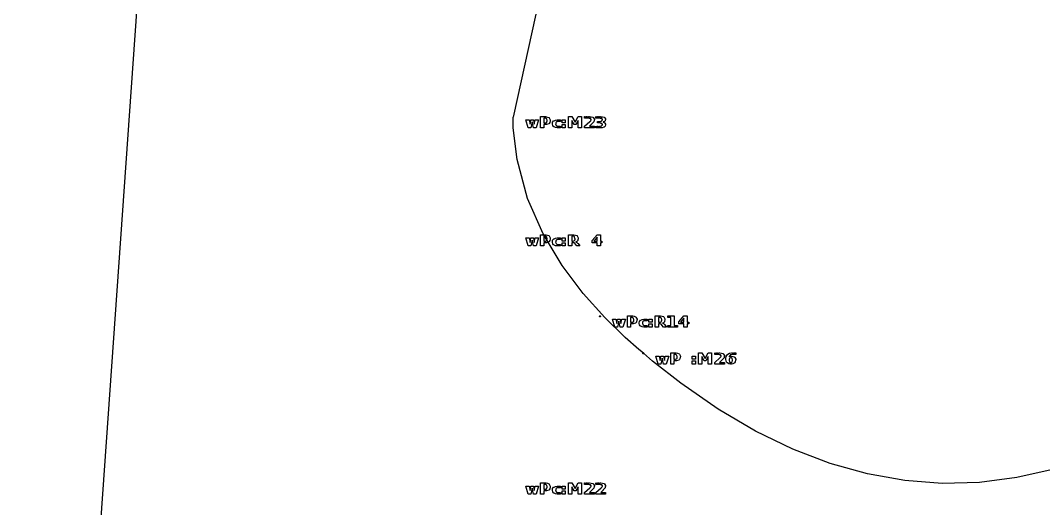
# Model space of a CAD drawing. Extents: x 0 to 25.1, y 0 to 22.3.
# Drawn here: x 4.41 to 11.87, y 9.87 to 13.43 of the extents above; entities that cross this region are included whole.
import ezdxf

# ---------------------------------------------------------------- set-up
doc = ezdxf.new("R2010")
doc.units = 0
doc.layers.get('0').update_dxf_attribs({"linetype": 'CONTINUOUS'})

msp = doc.modelspace()

# ---------------------------------------------------------------- linework, layer by layer
at = {"color": 0}
for p, q in [((5.6465, 19.0242), (4.4101, 1.5055)), ((9.1437, 17.9278), (8.0059, 12.726)), ((8.0059, 12.6484), (8.0059, 12.726)), ((8.0337, 12.4155), (8.0059, 12.6484)), ((8.1097, 12.1308), (8.0337, 12.4155)), ((8.2228, 11.8726), (8.1097, 12.1308)), ((8.3618, 11.6416), (8.2228, 11.8726)), ((8.5156, 11.4384), (8.3618, 11.6416)), ((8.6731, 11.2636), (8.5156, 11.4384)), ((8.8233, 11.1177), (8.6731, 11.2636)), ((8.9215, 11.03), (8.8233, 11.1177)), ((8.9549, 11.0015), (8.9215, 11.03)), ((9.0212, 10.9449), (8.9549, 11.0015)), ((9.2275, 10.7832), (9.0212, 10.9449)), ((9.5001, 10.5937), (9.2275, 10.7832)), ((9.7726, 10.4329), (9.5001, 10.5937)), ((10.0452, 10.3007), (9.7726, 10.4329)), ((10.3178, 10.1967), (10.0452, 10.3007)), ((10.5903, 10.1208), (10.3178, 10.1967)), ((11.9531, 10.1557), (11.6806, 10.0942)), ((10.8629, 10.0729), (10.5903, 10.1208)), ((11.6806, 10.0942), (11.408, 10.0597)), ((11.1355, 10.0525), (10.8629, 10.0729)), ((11.408, 10.0597), (11.1355, 10.0525))]:
    msp.add_line(p, q, dxfattribs=at)
at = {"color": 9}
for p, q in [((8.0964, 12.7063), (8.1211, 12.7063)), ((8.1144, 12.6473), (8.0964, 12.7063)), ((8.1211, 12.7063), (8.1282, 12.6731)), ((8.1282, 12.6731), (8.1346, 12.7063)), ((8.1437, 12.6905), (8.1335, 12.6473)), ((8.1346, 12.7063), (8.1526, 12.7063)), ((8.1541, 12.6473), (8.1437, 12.6905)), ((8.1526, 12.7063), (8.1591, 12.6733)), ((8.1591, 12.6733), (8.166, 12.7063)), ((8.166, 12.7063), (8.1907, 12.7063)), ((8.1907, 12.7063), (8.173, 12.6473)), ((8.2055, 12.7298), (8.2426, 12.7298)), ((8.2055, 12.6473), (8.2055, 12.7298)), ((8.2291, 12.718), (8.2291, 12.6827)), ((8.2404, 12.718), (8.2291, 12.718)), ((8.2425, 12.718), (8.2404, 12.718)), ((8.2489, 12.7134), (8.2425, 12.718)), ((8.2426, 12.7298), (8.2447, 12.7287)), ((8.2447, 12.7287), (8.256, 12.7262)), ((8.2495, 12.7135), (8.2489, 12.7134)), ((8.2501, 12.7127), (8.2495, 12.7135)), ((8.2496, 12.6872), (8.2519, 12.6913)), ((8.2524, 12.701), (8.2501, 12.7127)), ((8.2519, 12.6913), (8.2528, 12.6982)), ((8.2528, 12.7005), (8.2524, 12.701)), ((8.2528, 12.6982), (8.2528, 12.7005)), ((8.256, 12.7262), (8.2661, 12.7235)), ((8.2661, 12.7235), (8.2675, 12.7222)), ((8.2675, 12.7222), (8.2686, 12.7205)), ((8.2686, 12.7205), (8.2762, 12.7055)), ((8.2751, 12.6972), (8.2723, 12.6864)), ((8.2762, 12.7005), (8.2751, 12.6972)), ((8.2762, 12.7055), (8.2762, 12.7005)), ((8.293, 12.689), (8.3005, 12.6972)), ((8.3005, 12.6972), (8.3022, 12.6985)), ((8.3022, 12.6985), (8.3032, 12.6991)), ((8.3032, 12.6991), (8.3135, 12.7032)), ((8.3135, 12.7032), (8.3263, 12.7063)), ((8.3212, 12.6904), (8.3204, 12.6896)), ((8.3247, 12.6925), (8.3212, 12.6904)), ((8.3315, 12.694), (8.3247, 12.6925)), ((8.3263, 12.7063), (8.3306, 12.7063)), ((8.3306, 12.7063), (8.3307, 12.7061)), ((8.3307, 12.7061), (8.3383, 12.7063)), ((8.3339, 12.6944), (8.3315, 12.694)), ((8.3357, 12.6944), (8.3339, 12.6944)), ((8.3411, 12.694), (8.3357, 12.6944)), ((8.3383, 12.7063), (8.3408, 12.7063)), ((8.3408, 12.7063), (8.3413, 12.7061)), ((8.3423, 12.6944), (8.3411, 12.694)), ((8.3413, 12.7061), (8.3486, 12.7063)), ((8.3443, 12.6944), (8.3423, 12.6944)), ((8.3501, 12.694), (8.3443, 12.6944)), ((8.3486, 12.7063), (8.351, 12.7063)), ((8.351, 12.6944), (8.3501, 12.694)), ((8.351, 12.7063), (8.351, 12.6944)), ((8.362, 12.7063), (8.3856, 12.7063)), ((8.362, 12.6827), (8.362, 12.7063)), ((8.3856, 12.7063), (8.3856, 12.6827)), ((8.4092, 12.7298), (8.4337, 12.7298)), ((8.4092, 12.6473), (8.4092, 12.7298)), ((8.4502, 12.671), (8.4328, 12.7018)), ((8.4328, 12.7018), (8.4328, 12.6473)), ((8.4337, 12.7298), (8.4565, 12.6879)), ((8.4565, 12.6879), (8.4791, 12.7298)), ((8.4799, 12.7018), (8.4628, 12.671)), ((8.4791, 12.7298), (8.5036, 12.7298)), ((8.4799, 12.6473), (8.4799, 12.7018)), ((8.5036, 12.7298), (8.5036, 12.6473)), ((8.5267, 12.718), (8.5267, 12.7298)), ((8.5267, 12.7298), (8.5271, 12.7288)), ((8.5283, 12.718), (8.5267, 12.718)), ((8.5267, 12.659), (8.564, 12.6935)), ((8.5271, 12.7288), (8.5338, 12.7281)), ((8.5331, 12.7179), (8.5283, 12.718)), ((8.5402, 12.718), (8.5331, 12.7179)), ((8.5338, 12.7281), (8.5413, 12.7298)), ((8.5425, 12.718), (8.5402, 12.718)), ((8.5413, 12.7298), (8.5438, 12.7298)), ((8.5454, 12.718), (8.5425, 12.718)), ((8.5438, 12.7298), (8.5451, 12.7287)), ((8.5451, 12.7287), (8.552, 12.7281)), ((8.5539, 12.7179), (8.5454, 12.718)), ((8.552, 12.7281), (8.5581, 12.7298)), ((8.556, 12.718), (8.5539, 12.7179)), ((8.5574, 12.718), (8.556, 12.718)), ((8.5618, 12.7158), (8.5574, 12.718)), ((8.5581, 12.7298), (8.5601, 12.7298)), ((8.5601, 12.7298), (8.5628, 12.7287)), ((8.5674, 12.7144), (8.5618, 12.7158)), ((8.5628, 12.7287), (8.5754, 12.7266)), ((8.564, 12.6935), (8.5642, 12.6937)), ((8.5642, 12.6937), (8.5712, 12.6993)), ((8.569, 12.7148), (8.5674, 12.7144)), ((8.5698, 12.7143), (8.569, 12.7148)), ((8.5737, 12.7071), (8.5698, 12.7143)), ((8.5712, 12.6993), (8.5716, 12.6998)), ((8.5716, 12.6998), (8.574, 12.7049)), ((8.5716, 12.6998), (8.5716, 12.6998)), ((8.574, 12.7065), (8.5737, 12.7071)), ((8.574, 12.7049), (8.574, 12.7065)), ((8.5754, 12.7266), (8.586, 12.7246)), ((8.5926, 12.6915), (8.5807, 12.6781)), ((8.586, 12.7246), (8.5877, 12.7235)), ((8.5877, 12.7235), (8.589, 12.7219)), ((8.589, 12.7219), (8.5974, 12.7102)), ((8.594, 12.6929), (8.5926, 12.6915)), ((8.5945, 12.694), (8.594, 12.6929)), ((8.5949, 12.6992), (8.5945, 12.694)), ((8.5964, 12.7049), (8.5949, 12.6992)), ((8.5974, 12.7063), (8.5964, 12.7049)), ((8.5974, 12.7102), (8.5974, 12.7063)), ((8.6088, 12.718), (8.6088, 12.7298)), ((8.6088, 12.7298), (8.6091, 12.7289)), ((8.6118, 12.718), (8.6088, 12.718)), ((8.6091, 12.7289), (8.6152, 12.7281)), ((8.6206, 12.7179), (8.6118, 12.718)), ((8.6152, 12.7281), (8.6221, 12.7298)), ((8.6227, 12.718), (8.6206, 12.7179)), ((8.6208, 12.6827), (8.6208, 12.6944)), ((8.6208, 12.6944), (8.6334, 12.6944)), ((8.6221, 12.7298), (8.6245, 12.7298)), ((8.6257, 12.718), (8.6227, 12.718)), ((8.6245, 12.7298), (8.6245, 12.7292)), ((8.6245, 12.7292), (8.6304, 12.7281)), ((8.6346, 12.7179), (8.6257, 12.718)), ((8.6304, 12.7281), (8.6373, 12.7298)), ((8.6334, 12.6944), (8.6346, 12.694)), ((8.6368, 12.718), (8.6346, 12.7179)), ((8.6346, 12.694), (8.6423, 12.6944)), ((8.6385, 12.718), (8.6368, 12.718)), ((8.6373, 12.7298), (8.6396, 12.7298)), ((8.6434, 12.7158), (8.6385, 12.718)), ((8.6396, 12.7298), (8.6429, 12.7287)), ((8.6423, 12.6944), (8.6495, 12.6969)), ((8.6429, 12.7287), (8.6571, 12.7268)), ((8.6492, 12.7146), (8.6434, 12.7158)), ((8.6509, 12.715), (8.6492, 12.7146)), ((8.6495, 12.6969), (8.6505, 12.6974)), ((8.6505, 12.6974), (8.6532, 12.7002)), ((8.6505, 12.6974), (8.6505, 12.6974)), ((8.6518, 12.7145), (8.6509, 12.715)), ((8.6558, 12.7071), (8.6518, 12.7145)), ((8.6532, 12.7002), (8.6561, 12.705)), ((8.6561, 12.7065), (8.6558, 12.7071)), ((8.6561, 12.705), (8.6561, 12.7065)), ((8.6571, 12.7268), (8.668, 12.7254)), ((8.6626, 12.6906), (8.6611, 12.6903)), ((8.6611, 12.6903), (8.6619, 12.6898)), ((8.668, 12.6918), (8.6626, 12.6906)), ((8.668, 12.7254), (8.6696, 12.7246)), ((8.6733, 12.6952), (8.668, 12.6918)), ((8.6696, 12.7246), (8.671, 12.723)), ((8.671, 12.723), (8.6796, 12.7123)), ((8.6748, 12.6966), (8.6733, 12.6952)), ((8.6756, 12.6974), (8.6748, 12.6966)), ((8.6767, 12.7013), (8.6756, 12.6974)), ((8.6785, 12.7071), (8.6767, 12.7013)), ((8.6796, 12.7087), (8.6785, 12.7071)), ((8.6796, 12.7123), (8.6796, 12.7087)), ((8.1335, 12.6473), (8.1144, 12.6473)), ((8.173, 12.6473), (8.1541, 12.6473)), ((8.2291, 12.6473), (8.2055, 12.6473)), ((8.2291, 12.6827), (8.2404, 12.6827)), ((8.2426, 12.671), (8.2291, 12.671)), ((8.2291, 12.671), (8.2291, 12.6473)), ((8.2404, 12.6827), (8.2408, 12.6822)), ((8.2408, 12.6822), (8.249, 12.6865)), ((8.2483, 12.671), (8.2426, 12.671)), ((8.2657, 12.677), (8.2483, 12.671)), ((8.249, 12.6865), (8.2495, 12.6872)), ((8.2495, 12.6872), (8.2496, 12.6872)), ((8.2675, 12.6785), (8.2657, 12.677)), ((8.2689, 12.6798), (8.2675, 12.6785)), ((8.2723, 12.6864), (8.2689, 12.6798)), ((8.291, 12.679), (8.293, 12.689)), ((8.292, 12.6768), (8.291, 12.679)), ((8.292, 12.6735), (8.292, 12.6768)), ((8.2935, 12.6635), (8.292, 12.6735)), ((8.2998, 12.6558), (8.2935, 12.6635)), ((8.3022, 12.6551), (8.2998, 12.6558)), ((8.3039, 12.6538), (8.3022, 12.6551)), ((8.3134, 12.6492), (8.3039, 12.6538)), ((8.3263, 12.6473), (8.3134, 12.6492)), ((8.3156, 12.6768), (8.315, 12.6753)), ((8.315, 12.6753), (8.3196, 12.6646)), ((8.3188, 12.6889), (8.3153, 12.6841)), ((8.3153, 12.6841), (8.3156, 12.6787)), ((8.3156, 12.6787), (8.3156, 12.6768)), ((8.3204, 12.6896), (8.3188, 12.6889)), ((8.3196, 12.6646), (8.3204, 12.6638)), ((8.3204, 12.6638), (8.3203, 12.6631)), ((8.3203, 12.6631), (8.3246, 12.6599)), ((8.3246, 12.6599), (8.3315, 12.659)), ((8.3306, 12.6473), (8.3263, 12.6473)), ((8.3325, 12.6473), (8.3306, 12.6473)), ((8.3315, 12.659), (8.3339, 12.659)), ((8.3383, 12.6473), (8.3325, 12.6473)), ((8.3339, 12.659), (8.3338, 12.6589)), ((8.3338, 12.6589), (8.337, 12.6576)), ((8.337, 12.6576), (8.3415, 12.659)), ((8.3408, 12.6473), (8.3383, 12.6473)), ((8.3427, 12.6473), (8.3408, 12.6473)), ((8.3415, 12.659), (8.343, 12.659)), ((8.3485, 12.6473), (8.3427, 12.6473)), ((8.343, 12.659), (8.343, 12.6586)), ((8.343, 12.6586), (8.3462, 12.6576)), ((8.3462, 12.6576), (8.3498, 12.659)), ((8.351, 12.6473), (8.3485, 12.6473)), ((8.3498, 12.659), (8.351, 12.659)), ((8.351, 12.659), (8.351, 12.6473)), ((8.3856, 12.6827), (8.362, 12.6827)), ((8.362, 12.671), (8.3856, 12.671)), ((8.362, 12.6473), (8.362, 12.671)), ((8.3856, 12.6473), (8.362, 12.6473)), ((8.3856, 12.671), (8.3856, 12.6473)), ((8.4328, 12.6473), (8.4092, 12.6473)), ((8.4628, 12.671), (8.4502, 12.671)), ((8.5036, 12.6473), (8.4799, 12.6473)), ((8.5267, 12.6473), (8.5267, 12.659)), ((8.5974, 12.6473), (8.5267, 12.6473)), ((8.5788, 12.6764), (8.5614, 12.659)), ((8.5614, 12.659), (8.5974, 12.659)), ((8.5807, 12.6781), (8.5788, 12.6764)), ((8.5974, 12.659), (8.5974, 12.6473)), ((8.6088, 12.6473), (8.6088, 12.659)), ((8.6088, 12.659), (8.6089, 12.6585)), ((8.6115, 12.6473), (8.6088, 12.6473)), ((8.6089, 12.6585), (8.6142, 12.6576)), ((8.6196, 12.6473), (8.6115, 12.6473)), ((8.6142, 12.6576), (8.6204, 12.659)), ((8.6232, 12.6473), (8.6196, 12.6473)), ((8.6204, 12.659), (8.6225, 12.659)), ((8.6329, 12.6827), (8.6208, 12.6827)), ((8.6225, 12.659), (8.6226, 12.6584)), ((8.6226, 12.6584), (8.6279, 12.6576)), ((8.6259, 12.6473), (8.6232, 12.6473)), ((8.6342, 12.6473), (8.6259, 12.6473)), ((8.6279, 12.6576), (8.6339, 12.659)), ((8.6367, 12.6827), (8.6329, 12.6827)), ((8.6339, 12.659), (8.636, 12.659)), ((8.6379, 12.6473), (8.6342, 12.6473)), ((8.636, 12.659), (8.6366, 12.6581)), ((8.6366, 12.6581), (8.6432, 12.6583)), ((8.6481, 12.6798), (8.6367, 12.6827)), ((8.6423, 12.6473), (8.6379, 12.6473)), ((8.6555, 12.6481), (8.6423, 12.6473)), ((8.6432, 12.6583), (8.6501, 12.6616)), ((8.6501, 12.6796), (8.6481, 12.6798)), ((8.651, 12.6791), (8.6501, 12.6796)), ((8.6501, 12.6616), (8.6509, 12.6621)), ((8.6508, 12.6625), (8.6561, 12.6688)), ((8.6509, 12.6621), (8.6508, 12.6625)), ((8.6558, 12.6711), (8.651, 12.6791)), ((8.6669, 12.6517), (8.6555, 12.6481)), ((8.6561, 12.671), (8.6558, 12.6711)), ((8.6561, 12.6688), (8.6561, 12.671)), ((8.6619, 12.6898), (8.674, 12.684)), ((8.6689, 12.6532), (8.6669, 12.6517)), ((8.6707, 12.6542), (8.6689, 12.6532)), ((8.6752, 12.6594), (8.6707, 12.6542)), ((8.674, 12.684), (8.6748, 12.6831)), ((8.6748, 12.6831), (8.6749, 12.6816)), ((8.6749, 12.6816), (8.6796, 12.6735)), ((8.6785, 12.668), (8.6752, 12.6594)), ((8.6796, 12.6707), (8.6785, 12.668)), ((8.6796, 12.6735), (8.6796, 12.6707)), ((8.0964, 11.844), (8.1211, 11.844)), ((8.1144, 11.785), (8.0964, 11.844)), ((8.1211, 11.844), (8.1282, 11.8108)), ((8.1282, 11.8108), (8.1346, 11.844)), ((8.1437, 11.8282), (8.1335, 11.785)), ((8.1346, 11.844), (8.1526, 11.844)), ((8.1541, 11.785), (8.1437, 11.8282)), ((8.1526, 11.844), (8.1591, 11.811)), ((8.1591, 11.811), (8.166, 11.844)), ((8.166, 11.844), (8.1907, 11.844)), ((8.1907, 11.844), (8.173, 11.785)), ((8.2055, 11.8675), (8.2426, 11.8675)), ((8.2055, 11.785), (8.2055, 11.8675)), ((8.2291, 11.8557), (8.2291, 11.8204)), ((8.2404, 11.8557), (8.2291, 11.8557)), ((8.2291, 11.8204), (8.2404, 11.8204)), ((8.2426, 11.8087), (8.2291, 11.8087)), ((8.2291, 11.8087), (8.2291, 11.785)), ((8.2425, 11.8557), (8.2404, 11.8557)), ((8.2404, 11.8204), (8.2408, 11.8199)), ((8.2408, 11.8199), (8.249, 11.8242)), ((8.2489, 11.8511), (8.2425, 11.8557)), ((8.2426, 11.8675), (8.2447, 11.8664)), ((8.2483, 11.8087), (8.2426, 11.8087)), ((8.2447, 11.8664), (8.256, 11.8639)), ((8.2657, 11.8147), (8.2483, 11.8087)), ((8.2495, 11.8512), (8.2489, 11.8511)), ((8.249, 11.8242), (8.2495, 11.8249)), ((8.2501, 11.8504), (8.2495, 11.8512)), ((8.2495, 11.8249), (8.2496, 11.8249)), ((8.2496, 11.8249), (8.2519, 11.829)), ((8.2524, 11.8387), (8.2501, 11.8504)), ((8.2519, 11.829), (8.2528, 11.8359)), ((8.2528, 11.8382), (8.2524, 11.8387)), ((8.2528, 11.8359), (8.2528, 11.8382)), ((8.256, 11.8639), (8.2661, 11.8612)), ((8.2675, 11.8163), (8.2657, 11.8147)), ((8.2661, 11.8612), (8.2675, 11.8599)), ((8.2675, 11.8599), (8.2686, 11.8582)), ((8.2689, 11.8175), (8.2675, 11.8163)), ((8.2686, 11.8582), (8.2762, 11.8432)), ((8.2723, 11.8241), (8.2689, 11.8175)), ((8.2751, 11.8348), (8.2723, 11.8241)), ((8.2762, 11.8382), (8.2751, 11.8348)), ((8.2762, 11.8432), (8.2762, 11.8382)), ((8.291, 11.8167), (8.293, 11.8267)), ((8.292, 11.8145), (8.291, 11.8167)), ((8.292, 11.8112), (8.292, 11.8145)), ((8.2935, 11.8012), (8.292, 11.8112)), ((8.293, 11.8267), (8.3005, 11.8349)), ((8.2998, 11.7935), (8.2935, 11.8012)), ((8.3005, 11.8349), (8.3022, 11.8362)), ((8.3022, 11.8362), (8.3032, 11.8367)), ((8.3032, 11.8367), (8.3135, 11.8409)), ((8.3135, 11.8409), (8.3263, 11.844)), ((8.3156, 11.8145), (8.315, 11.813)), ((8.315, 11.813), (8.3196, 11.8023)), ((8.3188, 11.8266), (8.3153, 11.8218)), ((8.3153, 11.8218), (8.3156, 11.8163)), ((8.3156, 11.8163), (8.3156, 11.8145)), ((8.3204, 11.8273), (8.3188, 11.8266)), ((8.3196, 11.8023), (8.3204, 11.8015)), ((8.3204, 11.8015), (8.3203, 11.8008)), ((8.3203, 11.8008), (8.3246, 11.7976)), ((8.3212, 11.8281), (8.3204, 11.8273)), ((8.3247, 11.8302), (8.3212, 11.8281)), ((8.3246, 11.7976), (8.3315, 11.7967)), ((8.3315, 11.8317), (8.3247, 11.8302)), ((8.3263, 11.844), (8.3306, 11.844)), ((8.3306, 11.844), (8.3307, 11.8438)), ((8.3307, 11.8438), (8.3383, 11.844)), ((8.3339, 11.8321), (8.3315, 11.8317)), ((8.3315, 11.7967), (8.3339, 11.7967)), ((8.3339, 11.7967), (8.3338, 11.7966)), ((8.3338, 11.7966), (8.337, 11.7953)), ((8.3357, 11.8321), (8.3339, 11.8321)), ((8.3411, 11.8317), (8.3357, 11.8321)), ((8.337, 11.7953), (8.3415, 11.7967)), ((8.3383, 11.844), (8.3408, 11.844)), ((8.3408, 11.844), (8.3413, 11.8438)), ((8.3423, 11.8321), (8.3411, 11.8317)), ((8.3413, 11.8438), (8.3486, 11.844)), ((8.3415, 11.7967), (8.343, 11.7967)), ((8.3443, 11.8321), (8.3423, 11.8321)), ((8.343, 11.7967), (8.343, 11.7963)), ((8.343, 11.7963), (8.3462, 11.7953)), ((8.3501, 11.8317), (8.3443, 11.8321)), ((8.3462, 11.7953), (8.3498, 11.7967)), ((8.3486, 11.844), (8.351, 11.844)), ((8.3498, 11.7967), (8.351, 11.7967)), ((8.351, 11.8321), (8.3501, 11.8317)), ((8.351, 11.844), (8.351, 11.8321)), ((8.351, 11.7967), (8.351, 11.785)), ((8.362, 11.844), (8.3856, 11.844)), ((8.362, 11.8204), (8.362, 11.844)), ((8.3856, 11.8204), (8.362, 11.8204)), ((8.362, 11.8087), (8.3856, 11.8087)), ((8.362, 11.785), (8.362, 11.8087)), ((8.3856, 11.844), (8.3856, 11.8204)), ((8.3856, 11.8087), (8.3856, 11.785)), ((8.4092, 11.785), (8.4092, 11.8675)), ((8.4092, 11.8675), (8.4452, 11.8675)), ((8.4426, 11.8557), (8.4328, 11.8557)), ((8.4328, 11.8557), (8.4328, 11.8204)), ((8.4328, 11.8204), (8.4426, 11.8204)), ((8.4328, 11.8087), (8.4328, 11.785)), ((8.4454, 11.8087), (8.4328, 11.8087)), ((8.4451, 11.8557), (8.4426, 11.8557)), ((8.4426, 11.8204), (8.4435, 11.8198)), ((8.4435, 11.8198), (8.4527, 11.8238)), ((8.4526, 11.8514), (8.4451, 11.8557)), ((8.4452, 11.8675), (8.4477, 11.8664)), ((8.446, 11.8087), (8.4454, 11.8087)), ((8.4476, 11.8072), (8.446, 11.8087)), ((8.4508, 11.8067), (8.4476, 11.8072)), ((8.4477, 11.8664), (8.46, 11.8642)), ((8.4517, 11.8069), (8.4508, 11.8067)), ((8.452, 11.8066), (8.4517, 11.8069)), ((8.4562, 11.8011), (8.452, 11.8066)), ((8.4532, 11.8516), (8.4526, 11.8514)), ((8.4527, 11.8238), (8.4532, 11.8245)), ((8.4538, 11.851), (8.4532, 11.8516)), ((8.4532, 11.8245), (8.4556, 11.8285)), ((8.4532, 11.8245), (8.4532, 11.8245)), ((8.4562, 11.8388), (8.4538, 11.851)), ((8.4556, 11.8285), (8.4565, 11.8358)), ((8.4565, 11.8382), (8.4562, 11.8388)), ((8.4571, 11.8004), (8.4562, 11.8011)), ((8.4565, 11.8358), (8.4565, 11.8382)), ((8.4686, 11.785), (8.4571, 11.8004)), ((8.46, 11.8642), (8.4701, 11.8619)), ((8.464, 11.815), (8.4626, 11.8145)), ((8.4626, 11.8145), (8.4626, 11.8136)), ((8.4626, 11.8136), (8.4704, 11.8113)), ((8.469, 11.8168), (8.464, 11.815)), ((8.4742, 11.8218), (8.469, 11.8168)), ((8.4701, 11.8619), (8.4715, 11.8607)), ((8.4704, 11.8113), (8.471, 11.8108)), ((8.471, 11.8108), (8.4713, 11.8095)), ((8.4713, 11.8095), (8.4744, 11.806)), ((8.4715, 11.8607), (8.4725, 11.8592)), ((8.4725, 11.8592), (8.4799, 11.8449)), ((8.4756, 11.8236), (8.4742, 11.8218)), ((8.4744, 11.806), (8.4782, 11.8037)), ((8.4763, 11.8247), (8.4756, 11.8236)), ((8.4771, 11.8293), (8.4763, 11.8247)), ((8.4789, 11.8376), (8.4771, 11.8293)), ((8.4782, 11.8037), (8.4788, 11.8028)), ((8.4788, 11.8028), (8.4919, 11.785)), ((8.4799, 11.8401), (8.4789, 11.8376)), ((8.4799, 11.8449), (8.4799, 11.8401)), ((8.5823, 11.8245), (8.6168, 11.8675)), ((8.5823, 11.8087), (8.5823, 11.8245)), ((8.6177, 11.8087), (8.5823, 11.8087)), ((8.6177, 11.8499), (8.5945, 11.8204)), ((8.5945, 11.8204), (8.6177, 11.8204)), ((8.6168, 11.8675), (8.6413, 11.8675)), ((8.6177, 11.8204), (8.6177, 11.8499)), ((8.6177, 11.785), (8.6177, 11.8087)), ((8.6413, 11.8675), (8.6413, 11.8204)), ((8.6413, 11.8204), (8.6531, 11.8204)), ((8.6531, 11.8087), (8.6413, 11.8087)), ((8.6413, 11.8087), (8.6413, 11.785)), ((8.6531, 11.8204), (8.6531, 11.8087)), ((8.1335, 11.785), (8.1144, 11.785)), ((8.173, 11.785), (8.1541, 11.785)), ((8.2291, 11.785), (8.2055, 11.785)), ((8.3022, 11.7928), (8.2998, 11.7935)), ((8.3039, 11.7915), (8.3022, 11.7928)), ((8.3134, 11.7869), (8.3039, 11.7915)), ((8.3263, 11.785), (8.3134, 11.7869)), ((8.3306, 11.785), (8.3263, 11.785)), ((8.3325, 11.785), (8.3306, 11.785)), ((8.3383, 11.785), (8.3325, 11.785)), ((8.3408, 11.785), (8.3383, 11.785)), ((8.3427, 11.785), (8.3408, 11.785)), ((8.3485, 11.785), (8.3427, 11.785)), ((8.351, 11.785), (8.3485, 11.785)), ((8.3856, 11.785), (8.362, 11.785)), ((8.4328, 11.785), (8.4092, 11.785)), ((8.4919, 11.785), (8.4686, 11.785)), ((8.6413, 11.785), (8.6177, 11.785)), ((8.8382, 11.275), (8.8753, 11.275)), ((8.8382, 11.1925), (8.8382, 11.275)), ((8.8753, 11.275), (8.8774, 11.2739)), ((8.8774, 11.2739), (8.8887, 11.2715)), ((9.0419, 11.1925), (9.0419, 11.275)), ((9.0419, 11.275), (9.0779, 11.275)), ((9.0779, 11.275), (9.0804, 11.2739)), ((9.0804, 11.2739), (9.0927, 11.2717)), ((9.1328, 11.2633), (9.1328, 11.275)), ((9.1328, 11.275), (9.1565, 11.275)), ((9.1565, 11.275), (9.1801, 11.275)), ((9.1801, 11.275), (9.1801, 11.2043)), ((9.215, 11.232), (9.2495, 11.275)), ((9.2495, 11.275), (9.274, 11.275)), ((9.274, 11.275), (9.274, 11.2279)), ((8.7291, 11.2516), (8.7538, 11.2516)), ((8.7471, 11.1925), (8.7291, 11.2516)), ((8.7538, 11.2516), (8.761, 11.2184)), ((8.761, 11.2184), (8.7673, 11.2516)), ((8.7764, 11.2357), (8.7662, 11.1925)), ((8.7673, 11.2516), (8.7853, 11.2516)), ((8.7868, 11.1925), (8.7764, 11.2357)), ((8.7853, 11.2516), (8.7918, 11.2186)), ((8.7918, 11.2186), (8.7987, 11.2516)), ((8.7987, 11.2516), (8.8235, 11.2516)), ((8.8235, 11.2516), (8.8057, 11.1925)), ((8.8618, 11.2633), (8.8618, 11.2279)), ((8.8731, 11.2633), (8.8618, 11.2633)), ((8.8618, 11.2279), (8.8731, 11.2279)), ((8.8753, 11.2162), (8.8618, 11.2162)), ((8.8618, 11.2162), (8.8618, 11.1925)), ((8.8752, 11.2633), (8.8731, 11.2633)), ((8.8731, 11.2279), (8.8735, 11.2275)), ((8.8735, 11.2275), (8.8817, 11.2317)), ((8.8816, 11.2586), (8.8752, 11.2633)), ((8.881, 11.2162), (8.8753, 11.2162)), ((8.8984, 11.2223), (8.881, 11.2162)), ((8.8822, 11.2587), (8.8816, 11.2586)), ((8.8817, 11.2317), (8.8822, 11.2325)), ((8.8828, 11.258), (8.8822, 11.2587)), ((8.8822, 11.2325), (8.8823, 11.2325)), ((8.8823, 11.2325), (8.8846, 11.2365)), ((8.8851, 11.2462), (8.8828, 11.258)), ((8.8846, 11.2365), (8.8855, 11.2434)), ((8.8855, 11.2457), (8.8851, 11.2462)), ((8.8855, 11.2434), (8.8855, 11.2457)), ((8.8887, 11.2715), (8.8988, 11.2687)), ((8.9002, 11.2238), (8.8984, 11.2223)), ((8.8988, 11.2687), (8.9002, 11.2674)), ((8.9002, 11.2674), (8.9013, 11.2657)), ((8.9016, 11.2251), (8.9002, 11.2238)), ((8.9013, 11.2657), (8.9089, 11.2508)), ((8.9051, 11.2317), (8.9016, 11.2251)), ((8.9078, 11.2424), (8.9051, 11.2317)), ((8.9089, 11.2457), (8.9078, 11.2424)), ((8.9089, 11.2508), (8.9089, 11.2457)), ((8.9237, 11.2242), (8.9257, 11.2342)), ((8.9247, 11.2221), (8.9237, 11.2242)), ((8.9247, 11.2188), (8.9247, 11.2221)), ((8.9262, 11.2087), (8.9247, 11.2188)), ((8.9257, 11.2342), (8.9332, 11.2425)), ((8.9325, 11.201), (8.9262, 11.2087)), ((8.9349, 11.2004), (8.9325, 11.201)), ((8.9332, 11.2425), (8.9349, 11.2438)), ((8.9349, 11.2438), (8.9359, 11.2443)), ((8.9366, 11.1991), (8.9349, 11.2004)), ((8.9359, 11.2443), (8.9462, 11.2484)), ((8.9461, 11.1945), (8.9366, 11.1991)), ((8.9462, 11.2484), (8.959, 11.2516)), ((8.9483, 11.2221), (8.9477, 11.2205)), ((8.9477, 11.2205), (8.9523, 11.2098)), ((8.9515, 11.2342), (8.948, 11.2293)), ((8.948, 11.2293), (8.9483, 11.2239)), ((8.9483, 11.2239), (8.9483, 11.2221)), ((8.9531, 11.2349), (8.9515, 11.2342)), ((8.9523, 11.2098), (8.9531, 11.209)), ((8.9531, 11.209), (8.953, 11.2084)), ((8.953, 11.2084), (8.9573, 11.2051)), ((8.9539, 11.2357), (8.9531, 11.2349)), ((8.9574, 11.2377), (8.9539, 11.2357)), ((8.9573, 11.2051), (8.9642, 11.2043)), ((8.9642, 11.2392), (8.9574, 11.2377)), ((8.959, 11.2516), (8.9633, 11.2516)), ((8.9633, 11.2516), (8.9634, 11.2513)), ((8.9634, 11.2513), (8.971, 11.2516)), ((8.9666, 11.2396), (8.9642, 11.2392)), ((8.9642, 11.2043), (8.9666, 11.2043)), ((8.9666, 11.2043), (8.9665, 11.2041)), ((8.9665, 11.2041), (8.9697, 11.2028)), ((8.9684, 11.2396), (8.9666, 11.2396)), ((8.9738, 11.2392), (8.9684, 11.2396)), ((8.9697, 11.2028), (8.9742, 11.2043)), ((8.971, 11.2516), (8.9735, 11.2516)), ((8.9735, 11.2516), (8.974, 11.2513)), ((8.975, 11.2396), (8.9738, 11.2392)), ((8.974, 11.2513), (8.9813, 11.2516)), ((8.9742, 11.2043), (8.9757, 11.2043)), ((8.977, 11.2396), (8.975, 11.2396)), ((8.9757, 11.2043), (8.9757, 11.2038)), ((8.9757, 11.2038), (8.9789, 11.2028)), ((8.9829, 11.2392), (8.977, 11.2396)), ((8.9789, 11.2028), (8.9825, 11.2043)), ((8.9813, 11.2516), (8.9837, 11.2516)), ((8.9825, 11.2043), (8.9837, 11.2043)), ((8.9837, 11.2396), (8.9829, 11.2392)), ((8.9837, 11.2516), (8.9837, 11.2396)), ((8.9837, 11.2043), (8.9837, 11.1925)), ((8.9947, 11.2516), (9.0183, 11.2516)), ((8.9947, 11.2279), (8.9947, 11.2516)), ((9.0183, 11.2279), (8.9947, 11.2279)), ((8.9947, 11.2162), (9.0183, 11.2162)), ((8.9947, 11.1925), (8.9947, 11.2162)), ((9.0183, 11.2516), (9.0183, 11.2279)), ((9.0183, 11.2162), (9.0183, 11.1925)), ((9.0753, 11.2633), (9.0655, 11.2633)), ((9.0655, 11.2633), (9.0655, 11.2279)), ((9.0655, 11.2279), (9.0753, 11.2279)), ((9.0655, 11.2162), (9.0655, 11.1925)), ((9.0781, 11.2162), (9.0655, 11.2162)), ((9.0778, 11.2633), (9.0753, 11.2633)), ((9.0753, 11.2279), (9.0762, 11.2273)), ((9.0762, 11.2273), (9.0854, 11.2314)), ((9.0854, 11.259), (9.0778, 11.2633)), ((9.0787, 11.2162), (9.0781, 11.2162)), ((9.0803, 11.2148), (9.0787, 11.2162)), ((9.0835, 11.2143), (9.0803, 11.2148)), ((9.0844, 11.2145), (9.0835, 11.2143)), ((9.0847, 11.2142), (9.0844, 11.2145)), ((9.0889, 11.2087), (9.0847, 11.2142)), ((9.0859, 11.2592), (9.0854, 11.259)), ((9.0854, 11.2314), (9.0859, 11.232)), ((9.0865, 11.2585), (9.0859, 11.2592)), ((9.0859, 11.232), (9.0883, 11.2361)), ((9.0859, 11.232), (9.0859, 11.232)), ((9.0889, 11.2464), (9.0865, 11.2585)), ((9.0883, 11.2361), (9.0892, 11.2433)), ((9.0892, 11.2457), (9.0889, 11.2464)), ((9.0899, 11.208), (9.0889, 11.2087)), ((9.0892, 11.2433), (9.0892, 11.2457)), ((9.1014, 11.1925), (9.0899, 11.208)), ((9.0927, 11.2717), (9.1028, 11.2694)), ((9.0967, 11.2225), (9.0953, 11.2221)), ((9.0953, 11.2221), (9.0953, 11.2211)), ((9.0953, 11.2211), (9.1031, 11.2189)), ((9.1017, 11.2244), (9.0967, 11.2225)), ((9.1069, 11.2293), (9.1017, 11.2244)), ((9.1028, 11.2694), (9.1042, 11.2683)), ((9.1031, 11.2189), (9.1037, 11.2184)), ((9.1037, 11.2184), (9.104, 11.2171)), ((9.104, 11.2171), (9.1071, 11.2135)), ((9.1042, 11.2683), (9.1052, 11.2667)), ((9.1052, 11.2667), (9.1126, 11.2524)), ((9.1083, 11.2312), (9.1069, 11.2293)), ((9.1071, 11.2135), (9.1109, 11.2113)), ((9.109, 11.2323), (9.1083, 11.2312)), ((9.1099, 11.2369), (9.109, 11.2323)), ((9.1116, 11.2451), (9.1099, 11.2369)), ((9.1109, 11.2113), (9.1115, 11.2103)), ((9.1115, 11.2103), (9.1246, 11.1925)), ((9.1126, 11.2477), (9.1116, 11.2451)), ((9.1126, 11.2524), (9.1126, 11.2477)), ((9.1565, 11.2633), (9.1328, 11.2633)), ((9.1328, 11.2043), (9.1565, 11.2043)), ((9.1328, 11.1925), (9.1328, 11.2043)), ((9.1565, 11.2043), (9.1565, 11.2633)), ((9.1801, 11.2043), (9.2036, 11.2043)), ((9.2036, 11.2043), (9.2036, 11.1925)), ((9.215, 11.2162), (9.215, 11.232)), ((9.2503, 11.2162), (9.215, 11.2162)), ((9.2503, 11.2574), (9.2271, 11.2279)), ((9.2271, 11.2279), (9.2503, 11.2279)), ((9.2503, 11.2279), (9.2503, 11.2574)), ((9.2503, 11.1925), (9.2503, 11.2162)), ((9.274, 11.2279), (9.2857, 11.2279)), ((9.2857, 11.2162), (9.274, 11.2162)), ((9.274, 11.2162), (9.274, 11.1925)), ((9.2857, 11.2279), (9.2857, 11.2162)), ((8.7662, 11.1925), (8.7471, 11.1925)), ((8.8057, 11.1925), (8.7868, 11.1925)), ((8.8618, 11.1925), (8.8382, 11.1925)), ((8.959, 11.1925), (8.9461, 11.1945)), ((8.9633, 11.1925), (8.959, 11.1925)), ((8.9652, 11.1925), (8.9633, 11.1925)), ((8.971, 11.1925), (8.9652, 11.1925)), ((8.9735, 11.1925), (8.971, 11.1925)), ((8.9754, 11.1925), (8.9735, 11.1925)), ((8.9812, 11.1925), (8.9754, 11.1925)), ((8.9837, 11.1925), (8.9812, 11.1925)), ((9.0183, 11.1925), (8.9947, 11.1925)), ((9.0655, 11.1925), (9.0419, 11.1925)), ((9.1246, 11.1925), (9.1014, 11.1925)), ((9.2036, 11.1925), (9.1328, 11.1925)), ((9.274, 11.1925), (9.2503, 11.1925)), ((9.0454, 10.9818), (9.0701, 10.9818)), ((9.0634, 10.9227), (9.0454, 10.9818)), ((9.0701, 10.9818), (9.0773, 10.9486)), ((9.0773, 10.9486), (9.0836, 10.9818)), ((9.0836, 10.9818), (9.1016, 10.9818)), ((9.1016, 10.9818), (9.1081, 10.9488)), ((9.1081, 10.9488), (9.115, 10.9818)), ((9.115, 10.9818), (9.1398, 10.9818)), ((9.1398, 10.9818), (9.122, 10.9227)), ((9.1545, 11.0052), (9.1916, 11.0052)), ((9.1545, 10.9227), (9.1545, 11.0052)), ((9.1781, 10.9935), (9.1781, 10.9581)), ((9.1894, 10.9935), (9.1781, 10.9935)), ((9.1915, 10.9935), (9.1894, 10.9935)), ((9.1979, 10.9888), (9.1915, 10.9935)), ((9.1916, 11.0052), (9.1937, 11.0041)), ((9.1937, 11.0041), (9.205, 11.0017)), ((9.1985, 10.9889), (9.1979, 10.9888)), ((9.1991, 10.9882), (9.1985, 10.9889)), ((9.2014, 10.9764), (9.1991, 10.9882)), ((9.2009, 10.9667), (9.2018, 10.9736)), ((9.2018, 10.9759), (9.2014, 10.9764)), ((9.2018, 10.9736), (9.2018, 10.9759)), ((9.205, 11.0017), (9.2151, 10.9989)), ((9.2151, 10.9989), (9.2165, 10.9976)), ((9.2165, 10.9976), (9.2176, 10.9959)), ((9.2176, 10.9959), (9.2252, 10.981)), ((9.2252, 10.9759), (9.2241, 10.9726)), ((9.2252, 10.981), (9.2252, 10.9759)), ((9.311, 10.9818), (9.3347, 10.9818)), ((9.311, 10.9581), (9.311, 10.9818)), ((9.3347, 10.9818), (9.3347, 10.9581)), ((9.3582, 11.0052), (9.3828, 11.0052)), ((9.3582, 10.9227), (9.3582, 11.0052)), ((9.3993, 10.9464), (9.3819, 10.9772)), ((9.3819, 10.9772), (9.3819, 10.9227)), ((9.3828, 11.0052), (9.4055, 10.9633)), ((9.4055, 10.9633), (9.4281, 11.0052)), ((9.429, 10.9772), (9.4118, 10.9464)), ((9.4281, 11.0052), (9.4526, 11.0052)), ((9.429, 10.9227), (9.429, 10.9772)), ((9.4526, 11.0052), (9.4526, 10.9227)), ((9.4757, 10.9935), (9.4757, 11.0052)), ((9.4757, 11.0052), (9.4761, 11.0042)), ((9.4773, 10.9935), (9.4757, 10.9935)), ((9.4761, 11.0042), (9.4829, 11.0036)), ((9.4822, 10.9933), (9.4773, 10.9935)), ((9.4893, 10.9934), (9.4822, 10.9933)), ((9.4829, 11.0036), (9.4903, 11.0052)), ((9.4916, 10.9935), (9.4893, 10.9934)), ((9.4903, 11.0052), (9.4929, 11.0052)), ((9.4944, 10.9935), (9.4916, 10.9935)), ((9.4929, 11.0052), (9.4942, 11.0041)), ((9.4942, 11.0041), (9.501, 11.0036)), ((9.5029, 10.9934), (9.4944, 10.9935)), ((9.501, 11.0036), (9.5071, 11.0052)), ((9.505, 10.9935), (9.5029, 10.9934)), ((9.5065, 10.9935), (9.505, 10.9935)), ((9.5108, 10.9912), (9.5065, 10.9935)), ((9.5071, 11.0052), (9.5092, 11.0052)), ((9.5092, 11.0052), (9.5118, 11.0041)), ((9.5164, 10.9899), (9.5108, 10.9912)), ((9.5118, 11.0041), (9.5245, 11.002)), ((9.5133, 10.9691), (9.5202, 10.9748)), ((9.5181, 10.9902), (9.5164, 10.9899)), ((9.5189, 10.9897), (9.5181, 10.9902)), ((9.5227, 10.9825), (9.5189, 10.9897)), ((9.5202, 10.9748), (9.5207, 10.9753)), ((9.5207, 10.9753), (9.5231, 10.9803)), ((9.5207, 10.9753), (9.5207, 10.9753)), ((9.5231, 10.982), (9.5227, 10.9825)), ((9.5231, 10.9803), (9.5231, 10.982)), ((9.5245, 11.002), (9.5351, 11)), ((9.5351, 11), (9.5367, 10.9989)), ((9.5367, 10.9989), (9.5381, 10.9973)), ((9.5381, 10.9973), (9.5465, 10.9857)), ((9.5439, 10.9746), (9.5436, 10.9695)), ((9.5454, 10.9804), (9.5439, 10.9746)), ((9.5465, 10.9818), (9.5454, 10.9804)), ((9.5465, 10.9857), (9.5465, 10.9818)), ((9.5569, 10.9652), (9.5594, 10.9791)), ((9.5594, 10.9791), (9.568, 10.9921)), ((9.568, 10.9921), (9.57, 10.9939)), ((9.57, 10.9939), (9.5712, 10.9957)), ((9.5712, 10.9957), (9.5831, 11.0022)), ((9.5817, 10.9784), (9.5815, 10.977)), ((9.5815, 10.977), (9.5846, 10.9775)), ((9.5815, 10.977), (9.5815, 10.977)), ((9.5878, 10.9878), (9.5817, 10.9784)), ((9.5831, 11.0022), (9.5982, 11.0052)), ((9.5846, 10.9775), (9.589, 10.9803)), ((9.5889, 10.9894), (9.5878, 10.9878)), ((9.59, 10.9901), (9.5889, 10.9894)), ((9.589, 10.9803), (9.5898, 10.9805)), ((9.5898, 10.9805), (9.5904, 10.9805)), ((9.6042, 10.9934), (9.59, 10.9901)), ((9.5904, 10.9805), (9.5971, 10.9818)), ((9.5971, 10.9818), (9.5993, 10.9818)), ((9.5982, 11.0052), (9.6032, 11.0052)), ((9.5993, 10.9818), (9.6006, 10.9815)), ((9.6006, 10.9815), (9.6098, 10.9794)), ((9.6032, 11.0052), (9.6042, 11.0042)), ((9.6042, 11.0042), (9.6097, 11.0036)), ((9.6065, 10.9935), (9.6042, 10.9934)), ((9.6088, 10.9935), (9.6065, 10.9935)), ((9.6159, 10.9934), (9.6088, 10.9935)), ((9.6097, 11.0036), (9.6146, 11.0052)), ((9.6098, 10.9794), (9.6192, 10.9753)), ((9.6146, 11.0052), (9.6163, 11.0052)), ((9.6169, 10.9935), (9.6159, 10.9934)), ((9.6163, 11.0052), (9.6172, 11.0041)), ((9.6179, 10.9935), (9.6169, 10.9935)), ((9.6172, 11.0041), (9.6258, 11.0052)), ((9.6209, 10.9933), (9.6179, 10.9935)), ((9.6192, 10.9753), (9.6206, 10.974)), ((9.6206, 10.974), (9.6215, 10.9719)), ((9.6267, 10.9934), (9.6209, 10.9933)), ((9.6258, 11.0052), (9.6286, 11.0052)), ((9.6286, 10.9935), (9.6267, 10.9934)), ((9.6286, 11.0052), (9.6286, 10.9935)), ((9.0825, 10.9227), (9.0634, 10.9227)), ((9.0927, 10.9659), (9.0825, 10.9227)), ((9.1031, 10.9227), (9.0927, 10.9659)), ((9.122, 10.9227), (9.1031, 10.9227)), ((9.1781, 10.9227), (9.1545, 10.9227)), ((9.1781, 10.9581), (9.1894, 10.9581)), ((9.1916, 10.9464), (9.1781, 10.9464)), ((9.1781, 10.9464), (9.1781, 10.9227)), ((9.1894, 10.9581), (9.1898, 10.9577)), ((9.1898, 10.9577), (9.198, 10.9619)), ((9.1973, 10.9464), (9.1916, 10.9464)), ((9.2147, 10.9525), (9.1973, 10.9464)), ((9.198, 10.9619), (9.1985, 10.9627)), ((9.1985, 10.9627), (9.1986, 10.9627)), ((9.1986, 10.9627), (9.2009, 10.9667)), ((9.2165, 10.954), (9.2147, 10.9525)), ((9.2179, 10.9553), (9.2165, 10.954)), ((9.2214, 10.9619), (9.2179, 10.9553)), ((9.2241, 10.9726), (9.2214, 10.9619)), ((9.3347, 10.9581), (9.311, 10.9581)), ((9.311, 10.9464), (9.3347, 10.9464)), ((9.311, 10.9227), (9.311, 10.9464)), ((9.3347, 10.9227), (9.311, 10.9227)), ((9.3347, 10.9464), (9.3347, 10.9227)), ((9.3819, 10.9227), (9.3582, 10.9227)), ((9.4118, 10.9464), (9.3993, 10.9464)), ((9.4526, 10.9227), (9.429, 10.9227)), ((9.4757, 10.9345), (9.5131, 10.969)), ((9.4757, 10.9227), (9.4757, 10.9345)), ((9.5465, 10.9227), (9.4757, 10.9227)), ((9.5278, 10.9518), (9.5105, 10.9345)), ((9.5105, 10.9345), (9.5465, 10.9345)), ((9.5131, 10.969), (9.5133, 10.9691)), ((9.5298, 10.9535), (9.5278, 10.9518)), ((9.5416, 10.9669), (9.5298, 10.9535)), ((9.543, 10.9683), (9.5416, 10.9669)), ((9.5436, 10.9695), (9.543, 10.9683)), ((9.5465, 10.9345), (9.5465, 10.9227)), ((9.5579, 10.9629), (9.5569, 10.9652)), ((9.5579, 10.9583), (9.5579, 10.9629)), ((9.5593, 10.9446), (9.5579, 10.9583)), ((9.5652, 10.9341), (9.5593, 10.9446)), ((9.5674, 10.9332), (9.5652, 10.9341)), ((9.569, 10.9314), (9.5674, 10.9332)), ((9.5781, 10.9253), (9.569, 10.9314)), ((9.5903, 10.9227), (9.5781, 10.9253)), ((9.5831, 10.9647), (9.5809, 10.9599)), ((9.5809, 10.9599), (9.5815, 10.9542)), ((9.5815, 10.9523), (9.5809, 10.9506)), ((9.5809, 10.9506), (9.5839, 10.9396)), ((9.5815, 10.9542), (9.5815, 10.9523)), ((9.5844, 10.9655), (9.5831, 10.9647)), ((9.5839, 10.9396), (9.5844, 10.9388)), ((9.5844, 10.9388), (9.5841, 10.9383)), ((9.5841, 10.9383), (9.5868, 10.9353)), ((9.5848, 10.9663), (9.5844, 10.9655)), ((9.5918, 10.9694), (9.5848, 10.9663)), ((9.5868, 10.9353), (9.5916, 10.9345)), ((9.5944, 10.9227), (9.5903, 10.9227)), ((9.5916, 10.9345), (9.5933, 10.9345)), ((9.5933, 10.9698), (9.5918, 10.9694)), ((9.5953, 10.9698), (9.5933, 10.9698)), ((9.5933, 10.9345), (9.5935, 10.9339)), ((9.5935, 10.9339), (9.5978, 10.9341)), ((9.5978, 10.9227), (9.5944, 10.9227)), ((9.6016, 10.9662), (9.5953, 10.9698)), ((9.5978, 10.9341), (9.6017, 10.9381)), ((9.608, 10.9238), (9.5978, 10.9227)), ((9.6021, 10.9655), (9.6016, 10.9662)), ((9.6017, 10.9381), (9.6021, 10.9388)), ((9.6027, 10.9648), (9.6021, 10.9655)), ((9.6021, 10.9388), (9.6026, 10.9394)), ((9.6026, 10.9394), (9.6052, 10.9491)), ((9.6049, 10.9536), (9.6027, 10.9648)), ((9.6052, 10.9523), (9.6049, 10.9536)), ((9.6052, 10.9491), (9.6052, 10.9523)), ((9.6175, 10.9289), (9.608, 10.9238)), ((9.6193, 10.931), (9.6175, 10.9289)), ((9.6208, 10.9324), (9.6193, 10.931)), ((9.6246, 10.9405), (9.6208, 10.9324)), ((9.6215, 10.9719), (9.6286, 10.9582)), ((9.6276, 10.951), (9.6246, 10.9405)), ((9.6286, 10.9536), (9.6276, 10.951)), ((9.6286, 10.9582), (9.6286, 10.9536)), ((8.0964, 10.0328), (8.1211, 10.0328)), ((8.1144, 9.9737), (8.0964, 10.0328)), ((8.1211, 10.0328), (8.1282, 9.9996)), ((8.1282, 9.9996), (8.1346, 10.0328)), ((8.1437, 10.0169), (8.1335, 9.9737)), ((8.1346, 10.0328), (8.1526, 10.0328)), ((8.1541, 9.9737), (8.1437, 10.0169)), ((8.1526, 10.0328), (8.1591, 9.9998)), ((8.1591, 9.9998), (8.166, 10.0328)), ((8.166, 10.0328), (8.1907, 10.0328)), ((8.1907, 10.0328), (8.173, 9.9737)), ((8.2055, 10.0562), (8.2426, 10.0562)), ((8.2055, 9.9737), (8.2055, 10.0562)), ((8.2291, 10.0445), (8.2291, 10.0091)), ((8.2404, 10.0445), (8.2291, 10.0445)), ((8.2291, 10.0091), (8.2404, 10.0091)), ((8.2425, 10.0445), (8.2404, 10.0445)), ((8.2404, 10.0091), (8.2408, 10.0087)), ((8.2408, 10.0087), (8.249, 10.0129)), ((8.2489, 10.0398), (8.2425, 10.0445)), ((8.2426, 10.0562), (8.2447, 10.0551)), ((8.2447, 10.0551), (8.256, 10.0527)), ((8.2657, 10.0035), (8.2483, 9.9974)), ((8.2495, 10.0399), (8.2489, 10.0398)), ((8.249, 10.0129), (8.2495, 10.0137)), ((8.2501, 10.0392), (8.2495, 10.0399)), ((8.2495, 10.0137), (8.2496, 10.0137)), ((8.2496, 10.0137), (8.2519, 10.0177)), ((8.2524, 10.0274), (8.2501, 10.0392)), ((8.2519, 10.0177), (8.2528, 10.0246)), ((8.2528, 10.0269), (8.2524, 10.0274)), ((8.2528, 10.0246), (8.2528, 10.0269)), ((8.256, 10.0527), (8.2661, 10.0499)), ((8.2675, 10.005), (8.2657, 10.0035)), ((8.2661, 10.0499), (8.2675, 10.0486)), ((8.2675, 10.0486), (8.2686, 10.0469)), ((8.2689, 10.0063), (8.2675, 10.005)), ((8.2686, 10.0469), (8.2762, 10.032)), ((8.2723, 10.0129), (8.2689, 10.0063)), ((8.2751, 10.0236), (8.2723, 10.0129)), ((8.2762, 10.0269), (8.2751, 10.0236)), ((8.2762, 10.032), (8.2762, 10.0269)), ((8.291, 10.0054), (8.293, 10.0154)), ((8.292, 10.0033), (8.291, 10.0054)), ((8.292, 9.9999), (8.292, 10.0033)), ((8.293, 10.0154), (8.3005, 10.0237)), ((8.3005, 10.0237), (8.3022, 10.025)), ((8.3022, 10.025), (8.3032, 10.0255)), ((8.3032, 10.0255), (8.3135, 10.0296)), ((8.3135, 10.0296), (8.3263, 10.0328)), ((8.3156, 10.0033), (8.315, 10.0017)), ((8.3188, 10.0153), (8.3153, 10.0105)), ((8.3153, 10.0105), (8.3156, 10.0051)), ((8.3156, 10.0051), (8.3156, 10.0033)), ((8.3204, 10.0161), (8.3188, 10.0153)), ((8.3212, 10.0169), (8.3204, 10.0161)), ((8.3247, 10.0189), (8.3212, 10.0169)), ((8.3315, 10.0204), (8.3247, 10.0189)), ((8.3263, 10.0328), (8.3306, 10.0328)), ((8.3306, 10.0328), (8.3307, 10.0325)), ((8.3307, 10.0325), (8.3383, 10.0328)), ((8.3339, 10.0208), (8.3315, 10.0204)), ((8.3357, 10.0208), (8.3339, 10.0208)), ((8.3411, 10.0204), (8.3357, 10.0208)), ((8.3383, 10.0328), (8.3408, 10.0328)), ((8.3408, 10.0328), (8.3413, 10.0325)), ((8.3423, 10.0208), (8.3411, 10.0204)), ((8.3413, 10.0325), (8.3486, 10.0328)), ((8.3443, 10.0208), (8.3423, 10.0208)), ((8.3501, 10.0204), (8.3443, 10.0208)), ((8.3486, 10.0328), (8.351, 10.0328)), ((8.351, 10.0208), (8.3501, 10.0204)), ((8.351, 10.0328), (8.351, 10.0208)), ((8.362, 10.0328), (8.3856, 10.0328)), ((8.362, 10.0091), (8.362, 10.0328)), ((8.3856, 10.0091), (8.362, 10.0091)), ((8.3856, 10.0328), (8.3856, 10.0091)), ((8.4092, 10.0562), (8.4337, 10.0562)), ((8.4092, 9.9737), (8.4092, 10.0562)), ((8.4502, 9.9974), (8.4328, 10.0282)), ((8.4328, 10.0282), (8.4328, 9.9737)), ((8.4337, 10.0562), (8.4565, 10.0143)), ((8.4565, 10.0143), (8.4791, 10.0562)), ((8.4799, 10.0282), (8.4628, 9.9974)), ((8.4791, 10.0562), (8.5036, 10.0562)), ((8.4799, 9.9737), (8.4799, 10.0282)), ((8.5036, 10.0562), (8.5036, 9.9737)), ((8.5267, 10.0445), (8.5267, 10.0562)), ((8.5267, 10.0562), (8.5271, 10.0552)), ((8.5283, 10.0445), (8.5267, 10.0445)), ((8.5267, 9.9855), (8.564, 10.02)), ((8.5271, 10.0552), (8.5338, 10.0546)), ((8.5331, 10.0443), (8.5283, 10.0445)), ((8.5402, 10.0444), (8.5331, 10.0443)), ((8.5338, 10.0546), (8.5413, 10.0562)), ((8.5425, 10.0445), (8.5402, 10.0444)), ((8.5413, 10.0562), (8.5438, 10.0562)), ((8.5454, 10.0445), (8.5425, 10.0445)), ((8.5438, 10.0562), (8.5451, 10.0551)), ((8.5451, 10.0551), (8.552, 10.0546)), ((8.5539, 10.0444), (8.5454, 10.0445)), ((8.552, 10.0546), (8.5581, 10.0562)), ((8.556, 10.0445), (8.5539, 10.0444)), ((8.5574, 10.0445), (8.556, 10.0445)), ((8.5618, 10.0422), (8.5574, 10.0445)), ((8.5581, 10.0562), (8.5601, 10.0562)), ((8.5601, 10.0562), (8.5628, 10.0551)), ((8.5674, 10.0408), (8.5618, 10.0422)), ((8.5628, 10.0551), (8.5754, 10.053)), ((8.564, 10.02), (8.5642, 10.0201)), ((8.5642, 10.0201), (8.5712, 10.0258)), ((8.569, 10.0412), (8.5674, 10.0408)), ((8.5698, 10.0407), (8.569, 10.0412)), ((8.5737, 10.0335), (8.5698, 10.0407)), ((8.5712, 10.0258), (8.5716, 10.0263)), ((8.5716, 10.0263), (8.574, 10.0313)), ((8.5716, 10.0263), (8.5716, 10.0263)), ((8.574, 10.033), (8.5737, 10.0335)), ((8.574, 10.0313), (8.574, 10.033)), ((8.5754, 10.053), (8.586, 10.051)), ((8.5807, 10.0045), (8.5788, 10.0028)), ((8.5926, 10.0179), (8.5807, 10.0045)), ((8.586, 10.051), (8.5877, 10.0499)), ((8.5877, 10.0499), (8.589, 10.0483)), ((8.589, 10.0483), (8.5974, 10.0367)), ((8.594, 10.0193), (8.5926, 10.0179)), ((8.5945, 10.0205), (8.594, 10.0193)), ((8.5949, 10.0256), (8.5945, 10.0205)), ((8.5964, 10.0314), (8.5949, 10.0256)), ((8.5974, 10.0328), (8.5964, 10.0314)), ((8.5974, 10.0367), (8.5974, 10.0328)), ((8.6088, 10.0445), (8.6088, 10.0562)), ((8.6088, 10.0562), (8.6092, 10.0552)), ((8.6104, 10.0445), (8.6088, 10.0445)), ((8.6088, 9.9855), (8.6462, 10.02)), ((8.6092, 10.0552), (8.6159, 10.0546)), ((8.6153, 10.0443), (8.6104, 10.0445)), ((8.6224, 10.0444), (8.6153, 10.0443)), ((8.6159, 10.0546), (8.6234, 10.0562)), ((8.6247, 10.0445), (8.6224, 10.0444)), ((8.6234, 10.0562), (8.626, 10.0562)), ((8.6275, 10.0445), (8.6247, 10.0445)), ((8.626, 10.0562), (8.6273, 10.0551)), ((8.6273, 10.0551), (8.6341, 10.0546)), ((8.636, 10.0444), (8.6275, 10.0445)), ((8.6341, 10.0546), (8.6402, 10.0562)), ((8.6381, 10.0445), (8.636, 10.0444)), ((8.6395, 10.0445), (8.6381, 10.0445)), ((8.6439, 10.0422), (8.6395, 10.0445)), ((8.6402, 10.0562), (8.6423, 10.0562)), ((8.6423, 10.0562), (8.6449, 10.0551)), ((8.6495, 10.0408), (8.6439, 10.0422)), ((8.6449, 10.0551), (8.6576, 10.053)), ((8.6462, 10.02), (8.6464, 10.0201)), ((8.6464, 10.0201), (8.6533, 10.0258)), ((8.6511, 10.0412), (8.6495, 10.0408)), ((8.652, 10.0407), (8.6511, 10.0412)), ((8.6558, 10.0335), (8.652, 10.0407)), ((8.6533, 10.0258), (8.6538, 10.0263)), ((8.6538, 10.0263), (8.6561, 10.0313)), ((8.6538, 10.0263), (8.6538, 10.0263)), ((8.6561, 10.033), (8.6558, 10.0335)), ((8.6561, 10.0313), (8.6561, 10.033)), ((8.6576, 10.053), (8.6682, 10.051)), ((8.6629, 10.0045), (8.6609, 10.0028)), ((8.6747, 10.0179), (8.6629, 10.0045)), ((8.6682, 10.051), (8.6698, 10.0499)), ((8.6698, 10.0499), (8.6712, 10.0483)), ((8.6712, 10.0483), (8.6796, 10.0367)), ((8.6761, 10.0193), (8.6747, 10.0179)), ((8.6767, 10.0205), (8.6761, 10.0193)), ((8.677, 10.0256), (8.6767, 10.0205)), ((8.6785, 10.0314), (8.677, 10.0256)), ((8.6796, 10.0328), (8.6785, 10.0314)), ((8.6796, 10.0367), (8.6796, 10.0328)), ((8.1335, 9.9737), (8.1144, 9.9737)), ((8.173, 9.9737), (8.1541, 9.9737)), ((8.2291, 9.9737), (8.2055, 9.9737)), ((8.2426, 9.9974), (8.2291, 9.9974)), ((8.2291, 9.9974), (8.2291, 9.9737)), ((8.2483, 9.9974), (8.2426, 9.9974)), ((8.2935, 9.9899), (8.292, 9.9999)), ((8.2998, 9.9822), (8.2935, 9.9899)), ((8.3022, 9.9816), (8.2998, 9.9822)), ((8.3039, 9.9802), (8.3022, 9.9816)), ((8.3134, 9.9757), (8.3039, 9.9802)), ((8.3263, 9.9737), (8.3134, 9.9757)), ((8.315, 10.0017), (8.3196, 9.991)), ((8.3196, 9.991), (8.3204, 9.9902)), ((8.3204, 9.9902), (8.3203, 9.9896)), ((8.3203, 9.9896), (8.3246, 9.9863)), ((8.3246, 9.9863), (8.3315, 9.9855)), ((8.3306, 9.9737), (8.3263, 9.9737)), ((8.3325, 9.9737), (8.3306, 9.9737)), ((8.3315, 9.9855), (8.3339, 9.9855)), ((8.3383, 9.9737), (8.3325, 9.9737)), ((8.3339, 9.9855), (8.3338, 9.9853)), ((8.3338, 9.9853), (8.337, 9.984)), ((8.337, 9.984), (8.3415, 9.9855)), ((8.3408, 9.9737), (8.3383, 9.9737)), ((8.3427, 9.9737), (8.3408, 9.9737)), ((8.3415, 9.9855), (8.343, 9.9855)), ((8.3485, 9.9737), (8.3427, 9.9737)), ((8.343, 9.9855), (8.343, 9.985)), ((8.343, 9.985), (8.3462, 9.984)), ((8.3462, 9.984), (8.3498, 9.9855)), ((8.351, 9.9737), (8.3485, 9.9737)), ((8.3498, 9.9855), (8.351, 9.9855)), ((8.351, 9.9855), (8.351, 9.9737)), ((8.362, 9.9974), (8.3856, 9.9974)), ((8.362, 9.9737), (8.362, 9.9974)), ((8.3856, 9.9737), (8.362, 9.9737)), ((8.3856, 9.9974), (8.3856, 9.9737)), ((8.4328, 9.9737), (8.4092, 9.9737)), ((8.4628, 9.9974), (8.4502, 9.9974)), ((8.5036, 9.9737), (8.4799, 9.9737)), ((8.5267, 9.9737), (8.5267, 9.9855)), ((8.5974, 9.9737), (8.5267, 9.9737)), ((8.5788, 10.0028), (8.5614, 9.9855)), ((8.5614, 9.9855), (8.5974, 9.9855)), ((8.5974, 9.9855), (8.5974, 9.9737)), ((8.6088, 9.9737), (8.6088, 9.9855)), ((8.6796, 9.9737), (8.6088, 9.9737)), ((8.6609, 10.0028), (8.6436, 9.9855)), ((8.6436, 9.9855), (8.6796, 9.9855)), ((8.6796, 9.9855), (8.6796, 9.9737))]:
    msp.add_line(p, q, dxfattribs=at)
at = {"color": 51}
for p, q in [((8.6347, 11.2723), (8.6376, 11.2752)), ((8.6347, 11.2713), (8.6347, 11.2723)), ((8.6376, 11.2752), (8.6386, 11.2752)), ((8.6386, 11.2752), (8.6395, 11.2752)), ((8.6395, 11.2752), (8.6425, 11.2723)), ((8.6425, 11.2723), (8.6425, 11.2713)), ((8.6347, 11.2703), (8.6347, 11.2713)), ((8.6376, 11.2673), (8.6347, 11.2703)), ((8.6386, 11.2673), (8.6376, 11.2673)), ((8.6395, 11.2673), (8.6386, 11.2673)), ((8.6425, 11.2703), (8.6395, 11.2673)), ((8.6425, 11.2713), (8.6425, 11.2703)), ((8.951, 11.0025), (8.9539, 11.0054)), ((8.951, 11.0015), (8.951, 11.0025)), ((8.951, 11.0005), (8.951, 11.0015)), ((8.9539, 10.9976), (8.951, 11.0005)), ((8.9539, 11.0054), (8.9549, 11.0054)), ((8.9549, 10.9976), (8.9539, 10.9976)), ((8.9549, 11.0054), (8.9559, 11.0054)), ((8.9559, 10.9976), (8.9549, 10.9976)), ((8.9559, 11.0054), (8.9589, 11.0025)), ((8.9589, 11.0005), (8.9559, 10.9976)), ((8.9589, 11.0025), (8.9589, 11.0015)), ((8.9589, 11.0015), (8.9589, 11.0005))]:
    msp.add_line(p, q, dxfattribs=at)

doc.saveas('drawing.dxf')
